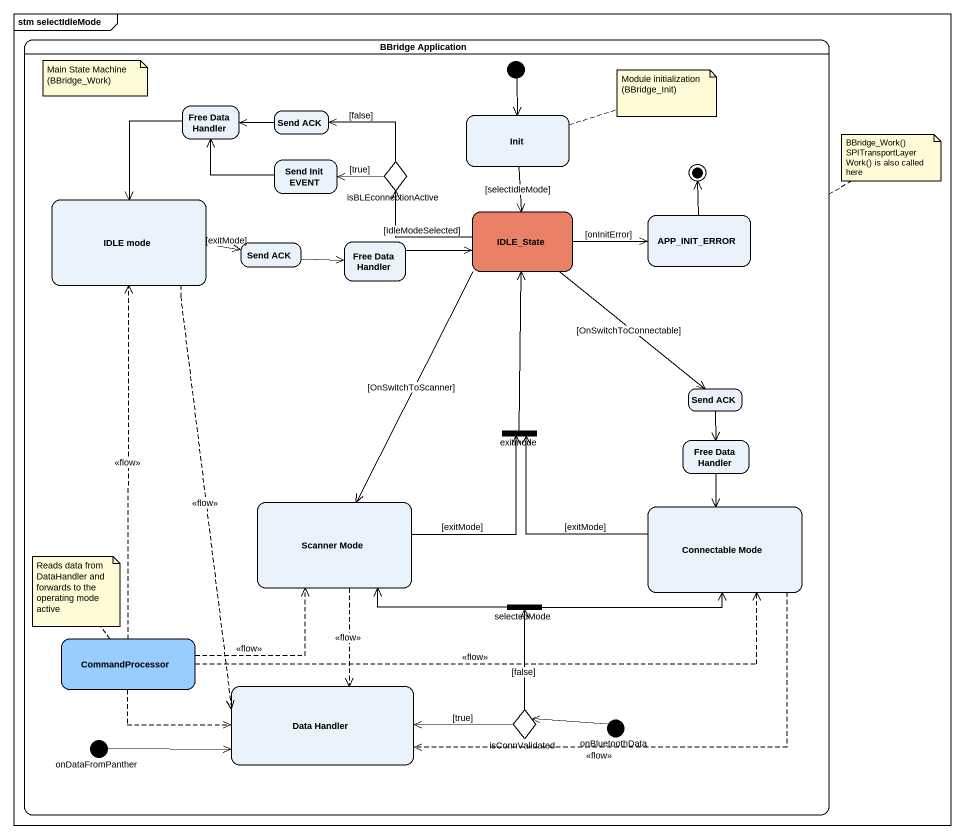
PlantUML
@startuml
mainframe stm selectIdleMode
hide empty description
state "BBridge Application" as BBridge_Application {
  state initial1 <<start>>
  state "Free Data Handler" as Free_Data_Handler
  state "Send ACK" as Send_ACK
  state Init
  state "Send Init EVENT" as Send_Init_EVENT
  state isBLEconnectionActive <<choice>>
  state "IDLE mode" as IDLE_mode
  state IDLE_State #EA8066
  state "Send ACK" as Send_ACK_2
  state "Free Data Handler" as Free_Data_Handler_2
  state APP_INIT_ERROR
  state "Send ACK" as Send_ACK_3
  state exitmode <<join>>
  state "Free Data Handler" as Free_Data_Handler_3
  state "Scanner Mode" as Scanner_Mode
  state "Connectable Mode" as Connectable_Mode
  state CommandProcessor #99CCFF
  state selectedMode <<fork>>
  state "Data Handler" as Data_Handler
  state isConnValidated <<choice>>
  state onDataFromPanther <<start>>
  state onBluetoothData <<start>>
  APP_INIT_ERROR -up-> [*]
}
initial1 --> Init
Free_Data_Handler --> IDLE_mode
Send_ACK -left-> Free_Data_Handler
Init --> IDLE_State : [selectIdleMode]
Send_Init_EVENT -left-> Free_Data_Handler
isBLEconnectionActive -left-> Send_ACK : [false]
isBLEconnectionActive -left-> Send_Init_EVENT : [true]
IDLE_mode -right-> Send_ACK_2 : [exitMode]
IDLE_mode -[dashed]-> Data_Handler : <<flow>>
IDLE_State -left-> isBLEconnectionActive : [IdleModeSelected]
IDLE_State -right-> APP_INIT_ERROR : [onInitError]
IDLE_State --> Send_ACK_3 : [OnSwitchToConnectable]
IDLE_State --> Scanner_Mode : [OnSwitchToScanner]
Send_ACK_2 -right-> Free_Data_Handler_2
Free_Data_Handler_2 -right-> IDLE_State
Send_ACK_3 --> Free_Data_Handler_3
exitmode -up-> IDLE_State
Free_Data_Handler_3 --> Connectable_Mode
Scanner_Mode -up-> exitmode : [exitMode]
Scanner_Mode -[dashed]-> Data_Handler : <<flow>>
Connectable_Mode -left-> exitmode : [exitMode]
Connectable_Mode -left[dashed]-> Data_Handler : <<flow>>
CommandProcessor -up[dashed]-> IDLE_mode : <<flow>>
CommandProcessor -right[dashed]-> Scanner_Mode : <<flow>>
CommandProcessor -right[dashed]-> Connectable_Mode : <<flow>>
CommandProcessor -right[dashed]-> Data_Handler
selectedMode -left-> Scanner_Mode
selectedMode -right-> Connectable_Mode
isConnValidated -up-> selectedMode : [false]
isConnValidated -left-> Data_Handler : [true]
onDataFromPanther -right-> Data_Handler
onBluetoothData -left-> isConnValidated
note as N1
  Main State Machine (BBridge_Work)
end note
note right of Init : Module initialization (BBridge_Init)
note right of BBridge_Application
  BBridge_Work()
  SPITransportLayerWork() is also called here
end note
note top of CommandProcessor : Reads data from DataHandler and forwards to the operating mode active
@enduml
